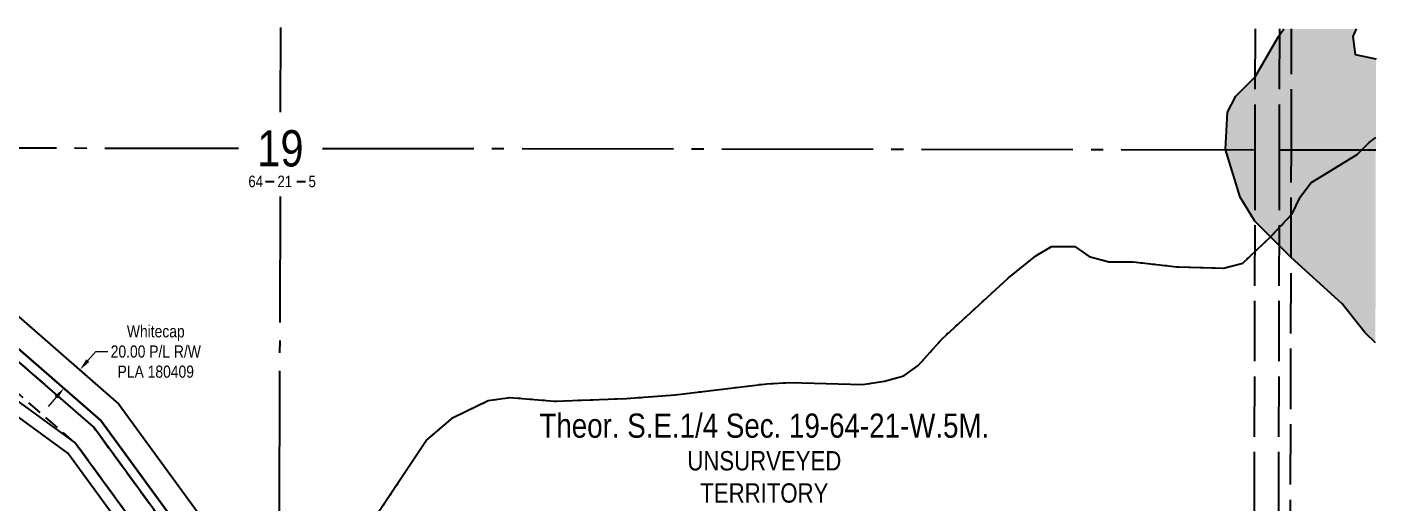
# Model space of a CAD drawing. Extents: x 485237 to 492984, y 6042770 to 6046256.
# Drawn here: x 489159 to 490273, y 6044712 to 6045106 of the extents above; entities that cross this region are included whole.
import ezdxf
from ezdxf.enums import TextEntityAlignment as Align

# ---------------------------------------------------------------- set-up
doc = ezdxf.new("R2010")
doc.units = 0
doc.header["$LTSCALE"] = 5
doc.header["$PDSIZE"] = 0.5
for name, pattern in [('foc-ACCESSROAD', [3.75, 2.5, -1.25]), ('foc-QUARTERLINE', [33, 25, -3, 2, -3]), ('foc-UNSURVEYED', [12.5, 10, -2.5]), ('foc-WHEELTRACKS', [2, 0.4, -1.6])]:
    doc.linetypes.add(name, pattern=pattern)
doc.layers.get('Defpoints').update_dxf_attribs({"color": 9})
for name, color, linetype in [('10', 1, 'Continuous'), ('9', 3, 'Continuous'), ('C-AR', 13, 'foc-ACCESSROAD'), ('C-RW', 13, 'Continuous'), ('C-SYMBOL', 7, 'Continuous'), ('F-RW', 190, 'Continuous'), ('L-QSEC', 8, 'foc-QUARTERLINE'), ('L-SECLBL', 7, 'Continuous'), ('L-UNS-T', 3, 'Continuous'), ('L-USEC', 7, 'foc-UNSURVEYED'), ('T-CREEK', 160, 'Continuous'), ('T-WATER-H', 133, 'Continuous'), ('T-WATER-P3', 160, 'foc-WHEELTRACKS')]:
    doc.layers.add(name, color=color, linetype=linetype)
doc.layers.add('C-RW-T', color=13, linetype='Continuous', lineweight=9)
doc.styles.add('175L', font='ARIALN.TTF', dxfattribs={"height": 20})
doc.styles.add('80CG', font='ARIALN.TTF', dxfattribs={"height": 10})
doc.styles.add('80L', font='ARIALN.TTF', dxfattribs={"height": 10})
doc.styles.add('foc-LtypeFont', font='ARIALN.TTF', dxfattribs={"height": 7.35})
doc.styles.add('SIMPLEX', font='ARIALN.TTF')
doc.linetypes.add('foc-TOPO-flowdirection-NOLINE', pattern='A,0,[">",foc-LtypeFont,S=0.3,R=0,X=0,Y=-0.945],-20,[">",foc-LtypeFont,S=0.3,R=0,X=0,Y=-0.945],0', length=20)
doc.dimstyles.new('Compass 5 000', dxfattribs={"dimscale": 5, "dimtxt": 9, "dimasz": 2, "dimexe": 0.2, "dimexo": 0.0625, "dimgap": 0.5, "dimtad": 0, "dimtih": 1, "dimtoh": 1, "dimzin": 0, "dimdsep": 46, "dimtxsty": '80CG', "dimcen": 0.1, "dimse1": 1, "dimse2": 1, "dimclrd": 256, "dimclrt": 256, "dimaunit": 1, "dimadec": 4, "dimazin": 0, "dimtfac": 0.06, "dimtofl": 0, "dimtmove": 0, "dimatfit": 1, "dimfxl": 0.2, "dimtolj": 1, "dimtzin": 0, "dimlwd": -1, "dimarcsym": 0})

# ---------------------------------------------------------------- blocks, each defined once
blk = doc.blocks.new('L-SECLBL')
at = {"layer": '9', "color": 7}
for p, q in [((-5.1, -27.8), (-12.3, -27.8)), ((20.7, -27.8), (13.5, -27.8))]:
    blk.add_line(p, q, dxfattribs=at)
at = {"layer": '10', "color": 2, "style": 'SIMPLEX'}
blk.add_attdef('SEC', text='', height=30, dxfattribs=at).set_placement((0, 0), align=Align.MIDDLE)
at = {"layer": '10', "color": 5, "style": '80L'}
blk.add_attdef('TWP', text='', height=9.5, dxfattribs=at).set_placement((-14.4, -27.4), align=Align.MIDDLE_RIGHT)
blk.add_attdef('RGE', text='', height=9.5, dxfattribs=at).set_placement((3.6, -27.4), align=Align.MIDDLE_CENTER)
blk.add_attdef('MER', text='', height=9.5, dxfattribs=at).set_placement((23.2, -27.4), align=Align.MIDDLE_LEFT)
blk = doc.blocks.new('*D47')
at = {"layer": 'C-RW-T', "transparency": 16777216}
for p, q in [((489209.3, 6044830.1), (489215.8, 6044837.6)), ((489215.8, 6044837.6), (489225.8, 6044837.6)), ((489183.1, 6044799.8), (489176.6, 6044792.2))]:
    blk.add_line(p, q, dxfattribs=at)
for points in [[(489208, 6044831.2), (489210.5, 6044829), (489202.7, 6044822.5)], [(489181.8, 6044800.9), (489184.4, 6044798.7), (489189.6, 6044807.4)]]:
    blk.add_solid(points, dxfattribs=at)
at = {"layer": 'Defpoints', "color": 0, "transparency": 16777216}
for p in [(489202.7, 6044822.5), (489204.9, 6044820.6), (489191.8, 6044805.5)]:
    blk.add_point(p, dxfattribs=at)
at = {"layer": 'C-RW-T', "transparency": 16777216, "insert": (489265.4, 6044837.6), "char_height": 10, "attachment_point": 5, "style": '80CG'}
blk.add_mtext('\\A1;Whitecap\\P20.00 P/L R/W\\PPLA 180409', dxfattribs=at)

msp = doc.modelspace()

# ---------------------------------------------------------------- hatches: boundary and pattern name
at = {"layer": 'T-WATER-H'}
h = msp.add_hatch(color=256, dxfattribs=at)
h.dxf.hatch_style = 1
h.paths.add_polyline_path([(490272.99, 6044844.88), (490273.478, 6045079.484), (490273.319, 6045079.82), (490256.198, 6045083.403), (490254.2, 6045098.107), (490256.971, 6045104.436), (490197.38, 6045104.521), (490192.841, 6045098.275), (490173.501, 6045064.89), (490157.656, 6045048.89), (490150.712, 6045035.555), (490149.233, 6045004.633), (490161.307, 6044965.391), (490173.254, 6044945.359), (490186.356, 6044932.375), (490203.366, 6044915.445), (490245.472, 6044877.125), (490264.177, 6044853.435)])

# ---------------------------------------------------------------- linework, layer by layer
at = {"layer": 'C-AR', "flags": 128}
for points in [[(490272.175, 6044452.626), (489881.466, 6044281.297), (489540.346, 6044321.872), (489504.394, 6044342.917), (489199.035, 6044761.83), (489082.03, 6044863.593), (489073.944, 6044881.924), (489074.417, 6044893.046), (489079.177, 6045006.153), (489083.43, 6045106.111)], [(489103.418, 6045106.083), (489099.173, 6045006.125), (489094.528, 6044896.751), (489094.064, 6044885.823), (489098.332, 6044875.806), (489106.668, 6044868.592), (489213.959, 6044775.291), (489518.091, 6044358.061), (489546.847, 6044341.229), (489860.447, 6044303.927), (489894.999, 6044309.058), (490272.221, 6044474.473)]]:
    msp.add_lwpolyline(points, dxfattribs=at)
at = {"layer": 'C-RW'}
for points in [[(490272.221, 6044474.473), (489894.999, 6044309.058), (489860.447, 6044303.927), (489546.847, 6044341.229), (489518.091, 6044358.061), (489213.959, 6044775.291), (489106.668, 6044868.592), (489094.528, 6044896.751), (489099.173, 6045006.125), (489103.418, 6045106.083)], [(489131.441, 6045106.043), (489127.197, 6045006.086), (489122.775, 6044901.957), (489129.841, 6044885.565), (489234.853, 6044794.136), (489487.041, 6044448.167), (489758.07, 6044448.148), (489778.779, 6044470.08), (489804.556, 6044470.094), (489804.567, 6044450.105), (489787.401, 6044450.095), (489766.687, 6044428.158), (489476.875, 6044428.178), (489219.929, 6044780.676), (489113.287, 6044873.436), (489102.596, 6044898.237), (489107.177, 6045006.114), (489111.421, 6045106.071)], [(489111.421, 6045106.071), (489107.177, 6045006.114), (489102.596, 6044898.237), (489113.287, 6044873.436), (489219.929, 6044780.676), (489523.57, 6044364.119), (489549.447, 6044348.972), (489860.283, 6044311.983), (489892.767, 6044316.81), (490272.239, 6044483.212)]]:
    msp.add_lwpolyline(points, dxfattribs=at)
at = {"layer": 'F-RW'}
for points in [[(490272.153, 6044441.703), (489882.988, 6044271.051), (489512.212, 6044315.095), (489192.699, 6044753.501), (489062.476, 6044848.805), (489069.172, 6045006.167), (489073.426, 6045106.125)], [(489083.43, 6045106.111), (489079.177, 6045006.153), (489074.391, 6044893.05), (489073.917, 6044881.927), (489072.69, 6044853.728), (489199.035, 6044761.83), (489517.778, 6044324.556), (489881.466, 6044281.297), (490272.175, 6044452.626)]]:
    msp.add_lwpolyline(points, dxfattribs=at)
at = {"layer": 'L-QSEC'}
for p, q in [((489368.452, 6045035.756), (489368.611, 6045105.704)), ((488563.373, 6045006.905), (489333.751, 6045005.806)), ((489403.033, 6045005.707), (490173.375, 6045004.608)), ((490193.481, 6045004.58), (490273.322, 6045004.467)), ((489366.566, 6044201.667), (489368.294, 6044965.756))]:
    msp.add_line(p, q, dxfattribs=at)
at = {"layer": 'L-USEC'}
for p, q in [((490173.583, 6045104.555), (490173.375, 6045004.608)), ((490193.689, 6045104.526), (490193.481, 6045004.566)), ((490203.534, 6045004.565), (490203.742, 6045104.512)), ((490173.375, 6045004.608), (490172.54, 6044602.552)), ((490193.481, 6045004.566), (490192.646, 6044602.511)), ((490202.699, 6044602.51), (490203.534, 6045004.565))]:
    msp.add_line(p, q, dxfattribs=at)
at = {"layer": 'T-CREEK', "flags": 128}
for points in [[(490272.99, 6044844.88), (490264.177, 6044853.435), (490245.472, 6044877.125), (490203.366, 6044915.445), (490186.356, 6044932.375), (490173.254, 6044945.359), (490161.307, 6044965.391), (490149.233, 6045004.633), (490150.712, 6045035.555), (490157.656, 6045048.89), (490173.501, 6045064.89), (490192.841, 6045098.275), (490197.38, 6045104.521)], [(490256.971, 6045104.436), (490254.2, 6045098.107), (490256.198, 6045083.403), (490273.319, 6045079.82), (490273.478, 6045079.484)]]:
    msp.add_lwpolyline(points, dxfattribs=at)
at = {"layer": 'T-CREEK', "linetype": 'foc-TOPO-flowdirection-NOLINE', "flags": 128}
msp.add_lwpolyline([(488333.502, 6044348.231), (488359.503, 6044342.272), (488379.792, 6044330.444), (488412.226, 6044322.38), (488435.64, 6044320.185), (488450.777, 6044318.767), (488513.4, 6044319.025), (488569.606, 6044313.694), (488654.649, 6044296.033), (488695.477, 6044295.904), (488714.208, 6044297.79), (488746.739, 6044306.474), (488760.242, 6044312.675), (488772.598, 6044321.996), (488813.671, 6044364.428), (488831.656, 6044387.022), (488852.887, 6044406.619), (488879.863, 6044442.072), (488891.258, 6044450.851), (488920.002, 6044462.352), (488931.76, 6044471.131), (488943.973, 6044501.283), (488952.301, 6044514.081), (488965.02, 6044522.921), (488983.207, 6044526.966), (489002.238, 6044527.711), (489092.558, 6044513.057), (489152.907, 6044510.671), (489174.162, 6044511.417), (489237.296, 6044530.342), (489248.996, 6044538.82), (489262.557, 6044545.198), (489280.982, 6044547.441), (489316.593, 6044544.001), (489336.105, 6044543.665), (489354.057, 6044545.606), (489395.22, 6044565.046), (489405.657, 6044574.723), (489412.723, 6044588.358), (489417.027, 6044605.292), (489422.562, 6044641.377), (489427.944, 6044657.35), (489447.584, 6044702.098), (489488.873, 6044764.038), (489511.124, 6044783.154), (489539.983, 6044796.995), (489557.931, 6044799.657), (489594.92, 6044796.579), (489653.994, 6044798.75), (489694.522, 6044801.798), (489770.157, 6044811.012), (489789.13, 6044812.055), (489849.357, 6044810.386), (489867.306, 6044813.109), (489883.266, 6044817.569), (489895.265, 6044825.988), (489914.932, 6044848.221), (489969.444, 6044898.413), (489992.478, 6044916.747), (490005.495, 6044924.628), (490024.767, 6044924.41), (490036.607, 6044916.259), (490052.881, 6044911.957), (490072.936, 6044911.741), (490108.846, 6044907.761), (490147.456, 6044906.665), (490163.54, 6044910.827), (490186.356, 6044932.375), (490204.2, 6044951.575), (490210.721, 6044965.33), (490219.596, 6044977.106), (490257.809, 6045000.562), (490267.765, 6045010.54), (490273.343, 6045014.614)], dxfattribs=at)
at = {"layer": 'T-WATER-P3', "flags": 128}
msp.add_lwpolyline([(488333.502, 6044348.231), (488359.503, 6044342.272), (488379.792, 6044330.444), (488412.226, 6044322.38), (488435.64, 6044320.185), (488450.777, 6044318.767), (488513.4, 6044319.025), (488569.606, 6044313.694), (488654.649, 6044296.033), (488695.477, 6044295.904), (488714.208, 6044297.79), (488746.739, 6044306.474), (488760.242, 6044312.675), (488772.598, 6044321.996), (488813.671, 6044364.428), (488831.656, 6044387.022), (488852.887, 6044406.619), (488879.863, 6044442.072), (488891.258, 6044450.851), (488920.002, 6044462.352), (488931.76, 6044471.131), (488943.973, 6044501.283), (488952.301, 6044514.081), (488965.02, 6044522.921), (488983.207, 6044526.966), (489002.238, 6044527.711), (489092.558, 6044513.057), (489152.907, 6044510.671), (489174.162, 6044511.417), (489237.296, 6044530.342), (489248.996, 6044538.82), (489262.557, 6044545.198), (489280.982, 6044547.441), (489316.593, 6044544.001), (489336.105, 6044543.665), (489354.057, 6044545.606), (489395.22, 6044565.046), (489405.657, 6044574.723), (489412.723, 6044588.358), (489417.027, 6044605.292), (489422.562, 6044641.377), (489427.944, 6044657.35), (489447.584, 6044702.098), (489488.873, 6044764.038), (489511.124, 6044783.154), (489539.983, 6044796.995), (489557.931, 6044799.657), (489594.92, 6044796.579), (489653.994, 6044798.75), (489694.522, 6044801.798), (489770.157, 6044811.012), (489789.13, 6044812.055), (489849.357, 6044810.386), (489867.306, 6044813.109), (489883.266, 6044817.569), (489895.265, 6044825.988), (489914.932, 6044848.221), (489969.444, 6044898.413), (489992.478, 6044916.747), (490005.495, 6044924.628), (490024.767, 6044924.41), (490036.607, 6044916.259), (490052.881, 6044911.957), (490072.936, 6044911.741), (490108.846, 6044907.761), (490147.456, 6044906.665), (490163.54, 6044910.827), (490186.356, 6044932.375), (490204.2, 6044951.575), (490210.721, 6044965.33), (490219.596, 6044977.106), (490257.809, 6045000.562), (490267.765, 6045010.54), (490273.343, 6045014.614)], dxfattribs=at)

# ---------------------------------------------------------------- block references
at = {"layer": 'L-SECLBL', "xscale": 0.999472, "yscale": 0.999472, "zscale": 0.999472}
msp.add_blockref('L-SECLBL', (489368.385, 6045005.756), dxfattribs=at).add_auto_attribs({'SEC': '19', 'TWP': '64', 'RGE': '21', 'MER': '5'})

# ---------------------------------------------------------------- texts
at = {"layer": 'C-SYMBOL', "color": 3, "style": '175L'}
msp.add_text('Theor. S.E.1/4 Sec. 19-64-21-W.5M.', height=19.98944, dxfattribs=at).set_placement((489768.158, 6044760.357), align=Align.BOTTOM_CENTER)
at = {"layer": 'L-UNS-T', "color": 3, "insert": (489768.158, 6044733.851), "char_height": 15.99155, "attachment_point": 5, "style": '80L'}
msp.add_mtext_dynamic_manual_height_columns('UNSURVEYED TERRITORY', width=126.34701, gutter_width=47.475, heights=[0], dxfattribs=at)

# ---------------------------------------------------------------- dimensions: what is measured, and where the dimension line sits
at = {"layer": 'C-RW-T'}
dim = msp.add_aligned_dim(p1=(489191.82, 6044805.492), p2=(489204.908, 6044820.619), distance=2.875, text='Whitecap\\P20.00 P/L R/W\\PPLA 180409', dimstyle='Compass 5 000', dxfattribs=at)
dim.commit()
dim.dimension.update_dxf_attribs({"geometry": '*D47', "text_midpoint": (489265.359, 6044837.625)})

doc.saveas('drawing.dxf')
